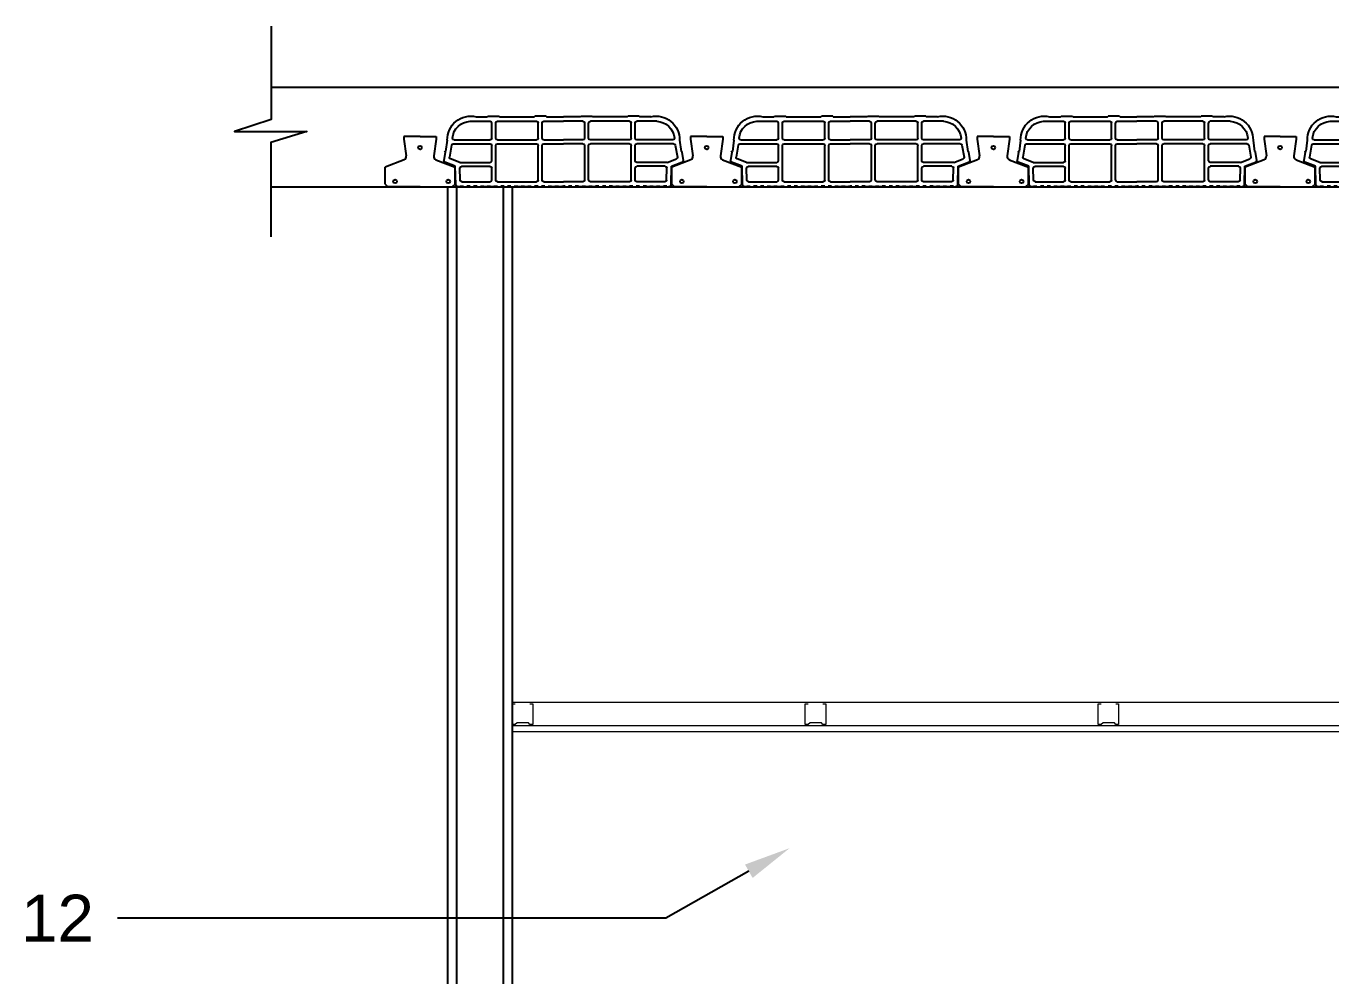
# Model space of a CAD drawing. Header units: metres. Extents: x 198 to 412, y -54 to 17.
# Drawn here: x 260.294 to 262.522, y -39.767 to -38.146 of the extents above; entities that cross this region are included whole.
import ezdxf
from ezdxf import colors
from ezdxf.entities.mleader import LeaderData, LeaderLine
from ezdxf.math import Vec2, Vec3

# ---------------------------------------------------------------- set-up
doc = ezdxf.new("R2010")
doc.units = ezdxf.units.M
doc.header["$LTSCALE"] = 10
for name, color, linetype in [('02', 2, 'Continuous'), ('1_MUROS', 6, 'Continuous'), ('A-MUROS', 6, 'Continuous'), ('A-Revoques', 1, 'Continuous'), ('A-TEXTOS', 2, 'Continuous'), ('Corte t', 2, 'Continuous'), ('Losa rap sapito', 251, 'Continuous'), ('piso', 1, 'Continuous')]:
    doc.layers.add(name, color=color, linetype=linetype)
doc.layers.add('A-Cielorraso', color=1, linetype='Continuous', lineweight=5)
doc.styles.add('ARIAL', font='arial.ttf')

# ---------------------------------------------------------------- blocks, each defined once
blk = doc.blocks.new('Losa rap zapito')
at = {"layer": 'Losa rap sapito'}
for p, q in [((283.7711, -291.7719), (283.8051, -291.7719)), ((283.7813, -291.7641), (283.8003, -291.7641)), ((283.8012, -291.7632), (283.8205, -291.7632)), ((283.808, -291.8006), (283.808, -291.7747)), ((283.8147, -291.8006), (283.8147, -291.7747)), ((283.8176, -291.7719), (283.8844, -291.7719)), ((283.8215, -291.7641), (283.8806, -291.7641)), ((283.9008, -291.7632), (283.8815, -291.7632)), ((283.8873, -291.8006), (283.8873, -291.7747)), ((283.8941, -291.8006), (283.8941, -291.7747)), ((283.897, -291.7719), (283.9304, -291.7719)), ((283.9018, -291.7641), (283.9304, -291.7641)), ((283.959, -291.7641), (283.9304, -291.7641)), ((283.9638, -291.7719), (283.9304, -291.7719)), ((283.9599, -291.7632), (283.9792, -291.7632)), ((283.9667, -291.8006), (283.9667, -291.7747)), ((283.9734, -291.8006), (283.9734, -291.7747)), ((284.0431, -291.7719), (283.9763, -291.7719)), ((284.0393, -291.7641), (283.9802, -291.7641)), ((284.0595, -291.7632), (284.0402, -291.7632)), ((284.046, -291.8006), (284.046, -291.7747)), ((284.0527, -291.8006), (284.0527, -291.7747)), ((284.0896, -291.7719), (284.0556, -291.7719)), ((284.0795, -291.7641), (284.0605, -291.7641)), ((283.7437, -291.8035), (283.8051, -291.8035)), ((283.8176, -291.8035), (283.8844, -291.8035)), ((283.897, -291.8035), (283.9304, -291.8035)), ((283.9638, -291.8035), (283.9304, -291.8035)), ((284.0431, -291.8035), (283.9763, -291.8035)), ((284.117, -291.8035), (284.0556, -291.8035)), ((283.7282, -291.8243), (283.7262, -291.8386)), ((283.732, -291.8042), (283.7293, -291.8235)), ((283.7394, -291.8124), (283.7357, -291.8329)), ((283.7422, -291.8103), (283.8051, -291.8103)), ((283.7534, -291.8103), (283.8051, -291.8103)), ((283.808, -291.8391), (283.808, -291.8132)), ((283.8147, -291.8721), (283.8147, -291.8132)), ((283.8176, -291.8103), (283.8844, -291.8103)), ((283.8873, -291.8721), (283.8873, -291.8132)), ((283.8941, -291.8721), (283.8941, -291.8132)), ((283.897, -291.8103), (283.9304, -291.8103)), ((283.9638, -291.8103), (283.9304, -291.8103)), ((283.9667, -291.8721), (283.9667, -291.8132)), ((283.9734, -291.8721), (283.9734, -291.8132)), ((284.0431, -291.8103), (283.9763, -291.8103)), ((284.046, -291.8721), (284.046, -291.8132)), ((284.0527, -291.8391), (284.0527, -291.8132)), ((284.1186, -291.8103), (284.0556, -291.8103)), ((284.1073, -291.8103), (284.0556, -291.8103)), ((284.1214, -291.8124), (284.125, -291.8329)), ((284.1287, -291.8042), (284.1314, -291.8235)), ((284.1325, -291.8243), (284.1346, -291.8386)), ((283.7459, -291.8484), (283.728, -291.8417)), ((283.7534, -291.842), (283.7376, -291.836)), ((283.7466, -291.8799), (283.7459, -291.8484)), ((283.7534, -291.842), (283.8051, -291.842)), ((284.1073, -291.842), (284.0556, -291.842)), ((284.1073, -291.842), (284.1232, -291.836)), ((284.1141, -291.8799), (284.1149, -291.8484)), ((284.1149, -291.8484), (284.1327, -291.8417)), ((283.7542, -291.8721), (283.7536, -291.851)), ((283.7565, -291.8487), (283.8051, -291.8487)), ((283.808, -291.8721), (283.808, -291.8516)), ((284.0527, -291.8721), (284.0527, -291.8516)), ((284.1043, -291.8487), (284.0556, -291.8487)), ((284.1066, -291.8721), (284.1071, -291.851)), ((283.7541, -291.8836), (283.7504, -291.8836)), ((283.7541, -291.8836), (283.7516, -291.8836)), ((283.7541, -291.8836), (283.7516, -291.8836)), ((283.7541, -291.8836), (283.7541, -291.8827)), ((283.7541, -291.8827), (283.7598, -291.8827)), ((283.7571, -291.8749), (283.8051, -291.8749)), ((283.7598, -291.8836), (283.7598, -291.8827)), ((283.7598, -291.8836), (283.7656, -291.8836)), ((283.7714, -291.8827), (283.7656, -291.8827)), ((283.7656, -291.8836), (283.7656, -291.8827)), ((283.7714, -291.8836), (283.7714, -291.8827)), ((283.7714, -291.8836), (283.7772, -291.8836)), ((283.7772, -291.8836), (283.7772, -291.8827)), ((283.783, -291.8827), (283.7772, -291.8827)), ((283.783, -291.8836), (283.783, -291.8827)), ((283.783, -291.8836), (283.7887, -291.8836)), ((283.7887, -291.8836), (283.7887, -291.8827)), ((283.7887, -291.8827), (283.7945, -291.8827)), ((283.7945, -291.8836), (283.7945, -291.8827)), ((283.8003, -291.8836), (283.7945, -291.8836)), ((283.8003, -291.8827), (283.8061, -291.8827)), ((283.8003, -291.8836), (283.8003, -291.8827)), ((283.8061, -291.8836), (283.8061, -291.8827)), ((283.8119, -291.8836), (283.8061, -291.8836)), ((283.8119, -291.8827), (283.8176, -291.8827)), ((283.8119, -291.8836), (283.8119, -291.8827)), ((283.8119, -291.8827), (283.8176, -291.8827)), ((283.8176, -291.8749), (283.8844, -291.8749)), ((283.8176, -291.8836), (283.8176, -291.8827)), ((283.8176, -291.8836), (283.8234, -291.8836)), ((283.8292, -291.8827), (283.8234, -291.8827)), ((283.8234, -291.8836), (283.8234, -291.8827)), ((283.8292, -291.8836), (283.8292, -291.8827)), ((283.8292, -291.8836), (283.835, -291.8836)), ((283.835, -291.8836), (283.835, -291.8827)), ((283.8408, -291.8827), (283.835, -291.8827)), ((283.8408, -291.8836), (283.8408, -291.8827)), ((283.8408, -291.8836), (283.8465, -291.8836)), ((283.8465, -291.8836), (283.8465, -291.8827)), ((283.8465, -291.8827), (283.8523, -291.8827)), ((283.8523, -291.8836), (283.8523, -291.8827)), ((283.8581, -291.8836), (283.8523, -291.8836)), ((283.8581, -291.8827), (283.8639, -291.8827)), ((283.8581, -291.8836), (283.8581, -291.8827)), ((283.8639, -291.8836), (283.8639, -291.8827)), ((283.8697, -291.8836), (283.8639, -291.8836)), ((283.8697, -291.8827), (283.8755, -291.8827)), ((283.8697, -291.8836), (283.8697, -291.8827)), ((283.8697, -291.8827), (283.8755, -291.8827)), ((283.8755, -291.8836), (283.8755, -291.8827)), ((283.8755, -291.8836), (283.8812, -291.8836)), ((283.887, -291.8827), (283.8812, -291.8827)), ((283.8812, -291.8836), (283.8812, -291.8827)), ((283.887, -291.8836), (283.887, -291.8827)), ((283.887, -291.8836), (283.8928, -291.8836)), ((283.8928, -291.8836), (283.8928, -291.8827)), ((283.8986, -291.8827), (283.8928, -291.8827)), ((283.897, -291.8749), (283.9304, -291.8749)), ((283.8986, -291.8836), (283.8986, -291.8827)), ((283.8986, -291.8836), (283.9044, -291.8836)), ((283.9044, -291.8836), (283.9044, -291.8827)), ((283.9044, -291.8827), (283.9101, -291.8827)), ((283.9101, -291.8836), (283.9101, -291.8827)), ((283.9159, -291.8836), (283.9101, -291.8836)), ((283.9159, -291.8827), (283.9217, -291.8827)), ((283.9159, -291.8836), (283.9159, -291.8827)), ((283.9217, -291.8836), (283.9217, -291.8827)), ((283.9275, -291.8836), (283.9217, -291.8836)), ((283.9275, -291.8836), (283.9275, -291.8827)), ((283.9275, -291.8827), (283.9304, -291.8827)), ((283.9638, -291.8749), (283.9304, -291.8749)), ((283.9333, -291.8827), (283.9304, -291.8827)), ((283.9333, -291.8836), (283.9333, -291.8827)), ((283.9333, -291.8836), (283.939, -291.8836)), ((283.9448, -291.8827), (283.939, -291.8827)), ((283.939, -291.8836), (283.939, -291.8827)), ((283.9448, -291.8836), (283.9448, -291.8827)), ((283.9448, -291.8836), (283.9506, -291.8836)), ((283.9506, -291.8836), (283.9506, -291.8827)), ((283.9564, -291.8827), (283.9506, -291.8827)), ((283.9564, -291.8836), (283.9564, -291.8827)), ((283.9622, -291.8836), (283.9564, -291.8836)), ((283.9622, -291.8836), (283.9622, -291.8827)), ((283.9622, -291.8827), (283.9679, -291.8827)), ((283.9679, -291.8836), (283.9679, -291.8827)), ((283.9737, -291.8836), (283.9679, -291.8836)), ((283.9737, -291.8827), (283.9795, -291.8827)), ((283.9737, -291.8836), (283.9737, -291.8827)), ((284.0431, -291.8749), (283.9763, -291.8749)), ((283.9795, -291.8836), (283.9795, -291.8827)), ((283.9853, -291.8836), (283.9795, -291.8836)), ((283.9911, -291.8827), (283.9853, -291.8827)), ((283.9853, -291.8836), (283.9853, -291.8827)), ((283.9911, -291.8827), (283.9853, -291.8827)), ((283.9911, -291.8836), (283.9911, -291.8827)), ((283.9911, -291.8836), (283.9968, -291.8836)), ((284.0026, -291.8827), (283.9968, -291.8827)), ((283.9968, -291.8836), (283.9968, -291.8827)), ((284.0026, -291.8836), (284.0026, -291.8827)), ((284.0026, -291.8836), (284.0084, -291.8836)), ((284.0084, -291.8836), (284.0084, -291.8827)), ((284.0142, -291.8827), (284.0084, -291.8827)), ((284.0142, -291.8836), (284.0142, -291.8827)), ((284.02, -291.8836), (284.0142, -291.8836)), ((284.02, -291.8836), (284.02, -291.8827)), ((284.02, -291.8827), (284.0258, -291.8827)), ((284.0258, -291.8836), (284.0258, -291.8827)), ((284.0315, -291.8836), (284.0258, -291.8836)), ((284.0315, -291.8827), (284.0373, -291.8827)), ((284.0315, -291.8836), (284.0315, -291.8827)), ((284.0373, -291.8836), (284.0373, -291.8827)), ((284.0431, -291.8836), (284.0373, -291.8836)), ((284.0489, -291.8827), (284.0431, -291.8827)), ((284.0431, -291.8836), (284.0431, -291.8827)), ((284.0489, -291.8827), (284.0431, -291.8827)), ((284.0489, -291.8836), (284.0489, -291.8827)), ((284.0489, -291.8836), (284.0547, -291.8836)), ((284.0604, -291.8827), (284.0547, -291.8827)), ((284.0547, -291.8836), (284.0547, -291.8827)), ((284.1037, -291.8749), (284.0556, -291.8749)), ((284.0604, -291.8836), (284.0604, -291.8827)), ((284.0604, -291.8836), (284.0662, -291.8836)), ((284.0662, -291.8836), (284.0662, -291.8827)), ((284.072, -291.8827), (284.0662, -291.8827)), ((284.072, -291.8836), (284.072, -291.8827)), ((284.0778, -291.8836), (284.072, -291.8836)), ((284.0778, -291.8836), (284.0778, -291.8827)), ((284.0778, -291.8827), (284.0836, -291.8827)), ((284.0836, -291.8836), (284.0836, -291.8827)), ((284.0893, -291.8836), (284.0836, -291.8836)), ((284.0893, -291.8827), (284.0951, -291.8827)), ((284.0893, -291.8836), (284.0893, -291.8827)), ((284.0951, -291.8836), (284.0951, -291.8827)), ((284.1009, -291.8836), (284.0951, -291.8836)), ((284.1009, -291.8836), (284.1009, -291.8827)), ((284.1067, -291.8827), (284.1009, -291.8827)), ((284.1067, -291.8836), (284.1067, -291.8827)), ((284.1067, -291.8836), (284.1092, -291.8836)), ((284.1067, -291.8836), (284.1092, -291.8836)), ((284.1067, -291.8836), (284.1103, -291.8836))]:
    blk.add_line(p, q, dxfattribs=at)
for centre, radius, start, end in [((283.7724, -291.8035), 0.0404, 77.2971, 181.0135), ((283.7724, -291.8035), 0.0317, 92.259, 174.7894), ((283.8012, -291.7641), 0.000963, 90, 180), ((283.8051, -291.7747), 0.00289, 0, 90), ((283.8176, -291.7747), 0.00289, 90, 180), ((283.8205, -291.7641), 0.000963, 0, 90), ((283.8815, -291.7641), 0.000963, 90, 180), ((283.8844, -291.7747), 0.00289, 0, 90), ((283.897, -291.7747), 0.00289, 90, 180), ((283.9008, -291.7641), 0.000963, 0, 90), ((283.9599, -291.7641), 0.000963, 90, 180), ((283.9638, -291.7747), 0.00289, 0, 90), ((283.9763, -291.7747), 0.00289, 90, 180), ((283.9792, -291.7641), 0.000963, 0, 90), ((284.0402, -291.7641), 0.000963, 90, 180), ((284.0431, -291.7747), 0.00289, 0, 90), ((284.0556, -291.7747), 0.00289, 90, 180), ((284.0595, -291.7641), 0.000963, 0, 90), ((284.0883, -291.8035), 0.0404, 358.9865, 102.7029), ((284.0883, -291.8035), 0.0317, 5.2106, 87.741), ((283.7437, -291.8006), 0.00289, 180.2316, 270), ((283.8051, -291.8006), 0.00289, 270, 0), ((283.8176, -291.8006), 0.00289, 180, 270), ((283.8844, -291.8006), 0.00289, 270, 0), ((283.897, -291.8006), 0.00289, 180, 270), ((283.9638, -291.8006), 0.00289, 270, 0), ((283.9763, -291.8006), 0.00289, 180, 270), ((284.0431, -291.8006), 0.00289, 270, 0), ((284.0556, -291.8006), 0.00289, 180, 270), ((284.117, -291.8006), 0.00289, 270, 359.7684), ((283.7292, -291.8244), 0.000963, 81.8699, 171.8699), ((283.7422, -291.8132), 0.00289, 90, 165.2593), ((283.8051, -291.8132), 0.00289, 0, 90), ((283.8176, -291.8132), 0.00289, 90, 180), ((283.8844, -291.8132), 0.00289, 0, 90), ((283.897, -291.8132), 0.00289, 90, 180), ((283.9638, -291.8132), 0.00289, 0, 90), ((283.9763, -291.8132), 0.00289, 90, 180), ((284.0431, -291.8132), 0.00289, 0, 90), ((284.0556, -291.8132), 0.00289, 90, 180), ((284.1186, -291.8132), 0.00289, 14.7407, 90), ((284.1316, -291.8244), 0.000963, 8.1301, 98.1301), ((283.729, -291.839), 0.00289, 171.8699, 249.444), ((283.7386, -291.8333), 0.00289, 171.8699, 249.444), ((283.8051, -291.8391), 0.00289, 270, 0), ((284.0556, -291.8391), 0.00289, 180, 270), ((284.1222, -291.8333), 0.00289, 290.556, 8.1301), ((284.1317, -291.839), 0.00289, 290.556, 8.1301), ((283.7565, -291.8516), 0.00289, 90, 168.5947), ((283.8051, -291.8516), 0.00289, 0, 90), ((284.0556, -291.8516), 0.00289, 90, 180), ((284.1043, -291.8516), 0.00289, 11.4053, 90), ((283.7505, -291.8797), 0.0039, 182.4799, 268.1248), ((283.7571, -291.8721), 0.00289, 180, 271.41), ((283.8051, -291.8721), 0.00289, 270, 0), ((283.8176, -291.8721), 0.00289, 180, 270), ((283.8844, -291.8721), 0.00289, 270, 0), ((283.897, -291.8721), 0.00289, 180, 270), ((283.9638, -291.8721), 0.00289, 270, 0), ((283.9763, -291.8721), 0.00289, 180, 270), ((284.0431, -291.8721), 0.00289, 270, 0), ((284.0556, -291.8721), 0.00289, 180, 270), ((284.1037, -291.8721), 0.00289, 268.59, 0), ((284.1102, -291.8797), 0.0039, 271.8752, 357.5201)]:
    blk.add_arc(centre, radius, start, end, dxfattribs=at)
blk = doc.blocks.new('VIGUETA NUEVA')
at = {"layer": '02'}
for p, q in [((852.3054, 1549.6661), (852.2767, 1549.6661)), ((852.2767, 1549.6661), (852.2767, 1549.6611)), ((852.2767, 1549.6611), (852.2809, 1549.6312)), ((852.3054, 1549.6661), (852.3342, 1549.6661)), ((852.3342, 1549.6611), (852.3299, 1549.6312)), ((852.3342, 1549.6661), (852.3342, 1549.6611)), ((852.2769, 1549.6243), (852.2429, 1549.6111)), ((852.2429, 1549.5811), (852.2429, 1549.6111)), ((852.3339, 1549.6243), (852.3679, 1549.6111)), ((852.3679, 1549.5811), (852.3679, 1549.6111)), ((852.2429, 1549.5811), (852.2479, 1549.5761)), ((852.3054, 1549.5761), (852.2479, 1549.5761)), ((852.3054, 1549.5761), (852.3629, 1549.5761)), ((852.3679, 1549.5811), (852.3629, 1549.5761))]:
    blk.add_line(p, q, dxfattribs=at)
for centre, start, end in [((852.2739, 1549.6307), 294.8533, 4.4381), ((852.3369, 1549.6307), 175.5619, 245.1467)]:
    blk.add_arc(centre, 0.00704, start, end, dxfattribs=at)
blk = doc.blocks.new('VIGUETA NUEVA1')
at = {"layer": 'piso'}
for centre in [(0, -0.02), (-0.0444, -0.0805), (0.0504, -0.0805)]:
    blk.add_circle(centre, 0.00324, dxfattribs=at)
at = {"layer": '1_MUROS'}
blk.add_blockref('VIGUETA NUEVA', (-852.3054, -1549.6661), dxfattribs=at)

msp = doc.modelspace()

# ---------------------------------------------------------------- linework, layer by layer
at = {"color": 5}
for p, q in [((260.7126, -38.2503, 0), (264.4886, -38.2503)), ((260.7121, -38.4203, 0), (264.4881, -38.4203))]:
    msp.add_line(p, q, dxfattribs=at)
at = {"layer": '02', "color": 3, "elevation": 0}
msp.add_lwpolyline([(260.7126, -38.1461), (260.7126, -38.3055), (260.6502, -38.3262), (260.7734, -38.3262), (260.7121, -38.3448), (260.7121, -38.5058)], dxfattribs=at)
at = {"layer": 'A-Cielorraso', "linetype": 'Continuous', "elevation": 0}
for points in [[(264.1345, -39.3003), (263.2389, -39.3003), (263.2389, -39.3003), (261.1245, -39.3003)], [(261.1545, -39.3028), (261.1595, -39.3028), (261.1595, -39.3378), (261.1545, -39.3378), (261.1522, -39.3348), (261.1328, -39.3348), (261.1295, -39.3378), (261.1245, -39.3378), (261.1245, -39.3028), (261.1295, -39.3028)], [(261.6545, -39.3028), (261.6595, -39.3028), (261.6595, -39.3378), (261.6545, -39.3378), (261.6522, -39.3348), (261.6328, -39.3348), (261.6295, -39.3378), (261.6245, -39.3378), (261.6245, -39.3028), (261.6295, -39.3028)], [(262.1545, -39.3028), (262.1595, -39.3028), (262.1595, -39.3378), (262.1545, -39.3378), (262.1522, -39.3348), (262.1328, -39.3348), (262.1295, -39.3378), (262.1245, -39.3378), (262.1245, -39.3028), (262.1295, -39.3028)]]:
    msp.add_lwpolyline(points, dxfattribs=at)
at = {"layer": 'A-Cielorraso', "color": 2, "linetype": 'Continuous', "elevation": 0}
for points in [[(264.1345, -39.3403), (263.1989, -39.3403), (263.1989, -39.3403), (261.1245, -39.3402)], [(264.1345, -39.3503), (263.1689, -39.3503), (263.1689, -39.3503), (261.1245, -39.3502)]]:
    msp.add_lwpolyline(points, dxfattribs=at)
at = {"layer": 'A-MUROS'}
for p, q in [((261.0293, -38.4203, 0), (261.0293, -41.8203)), ((261.1093, -41.8203), (261.1096, -38.4203, 0))]:
    msp.add_line(p, q, dxfattribs=at)
at = {"layer": 'A-Revoques'}
for p, q in [((261.0143, -41.8203), (261.0143, -38.4203, 0)), ((261.1243, -41.8203), (261.1246, -38.4203, 0))]:
    msp.add_line(p, q, dxfattribs=at)

# ---------------------------------------------------------------- block references
at = {"layer": 'A-MUROS', "xscale": -1}
for p in [(545.142, 253.4633), (545.6314, 253.4633), (546.1209, 253.4633), (546.6103, 253.4633)]:
    msp.add_blockref('Losa rap zapito', p, dxfattribs=at)
at = {"layer": 'Corte t', "xscale": 0.9559179682510148, "yscale": 0.9559179682510148, "zscale": 0.9559179682510148}
for p in [(260.9668, -38.3343), (261.4562, -38.3343), (261.9456, -38.3343), (262.4351, -38.3343)]:
    msp.add_blockref('VIGUETA NUEVA1', p, dxfattribs=at)

# ---------------------------------------------------------------- leaders
at = {"layer": 'A-TEXTOS'}
ml = msp.add_multileader_mtext('Standard', dxfattribs=at)
ml.set_content('12', color=256, style='ARIAL')
ml.set_leader_properties(color=1)
ml.build(insert=Vec2(0, 0))
ml.multileader.update_dxf_attribs({"has_text_frame": 1, "arrow_head_size": 0.08, "scale": 0.02})
ctx = ml.context
ctx.base_point, ctx.scale, ctx.char_height, ctx.arrow_head_size, ctx.landing_gap_size, ctx.plane_origin = Vec3(260.2639, -39.6682, 0), 0.02, 0.08, 0.08, 0.04, Vec3(262.2731, -39.6682, 0)
ctx.text_align_type = 2
notes = []
notes.append((ctx, [(0, (1, 1, 0), (261.3867, -39.6682, 0), (-1, 0), 0.9366, [(0, [(261.5978, -39.5488, 0)], 0, [])])]))
ctx.mtext.insert, ctx.mtext.width, ctx.mtext.alignment, ctx.mtext.flow_direction = Vec3(260.4101, -39.6282, 0), 0.029468, 3, 5
for ctx, leaders in notes:
    for number, flags, end, landing, length, lines in leaders:
        leader = LeaderData()
        leader.index, (leader.has_last_leader_line, leader.has_dogleg_vector, leader.attachment_direction) = number, flags
        leader.last_leader_point, leader.dogleg_vector, leader.dogleg_length = Vec3(end), Vec3(landing), length
        for number, points, colour, breaks in lines:
            line = LeaderLine()
            line.index, line.vertices, line.color, line.breaks = number, Vec3.list(points), colors.encode_raw_color(colour), breaks
            leader.lines.append(line)
        ctx.leaders.append(leader)

doc.saveas('drawing.dxf')
